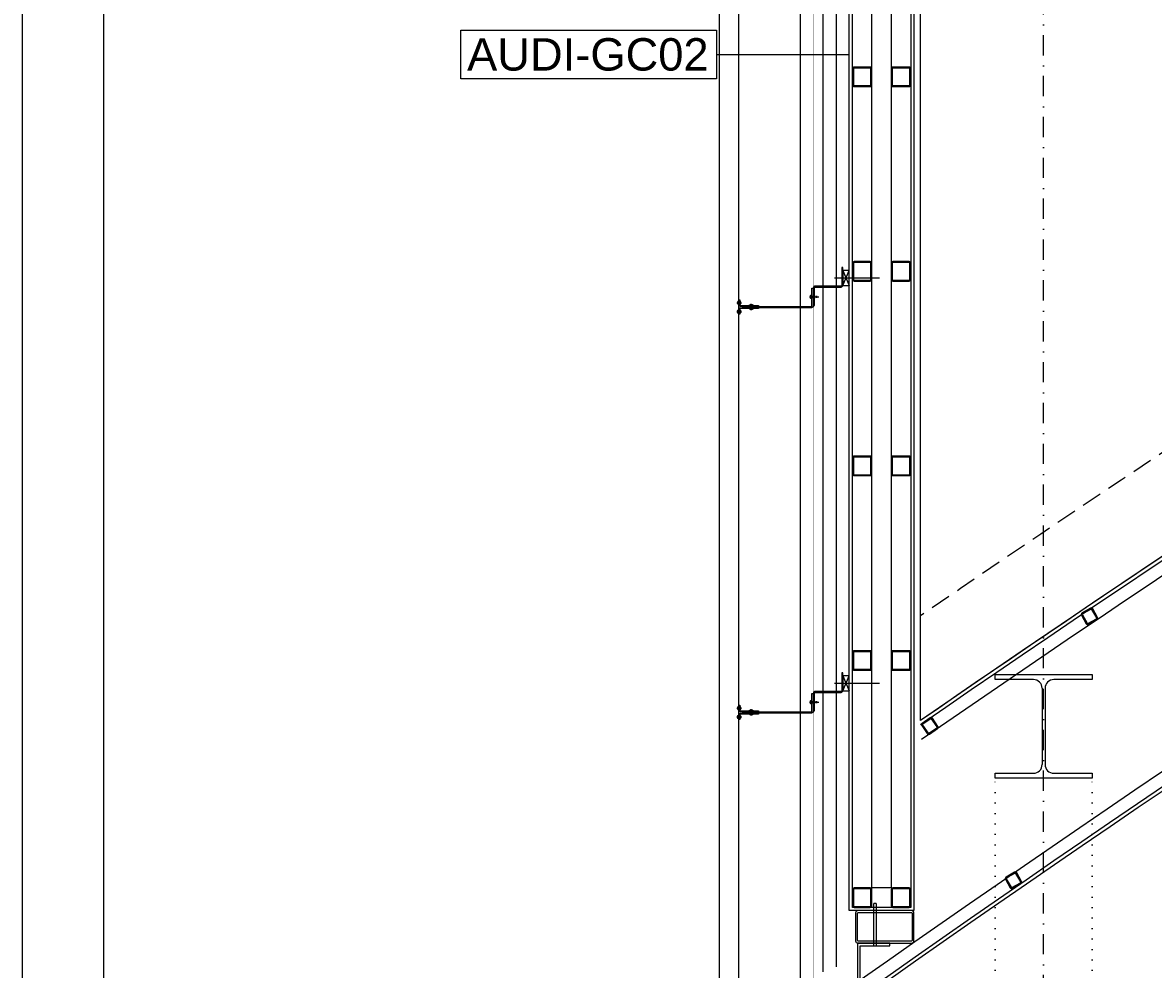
# Model space of a CAD drawing. Extents: x -1701 to 23780, y -363 to 7742.
# Drawn here: x 6852.5 to 7201.4, y 870.8 to 1162.7 of the extents above; entities that cross this region are included whole.
import ezdxf
from ezdxf.enums import TextEntityAlignment as Align

# ---------------------------------------------------------------- set-up
doc = ezdxf.new("R2010")
doc.units = 0
doc.header["$LTSCALE"] = 25
doc.header["$MEASUREMENT"] = 0
doc.header["$PDMODE"] = 1
for name, pattern in [('Audi$0$DASHDOT2', [0.5, 0.25, -0.125, 0, -0.125]), ('Audi$0$DOT2', [0.125, 0, -0.125]), ('Audi$0$HIDDEN', [0.375, 0.25, -0.125])]:
    doc.linetypes.add(name, pattern=pattern)
doc.layers.get('0').update_dxf_attribs({"color": 9, "lineweight": 9})
doc.layers.get('Defpoints').update_dxf_attribs({"color": 9, "lineweight": 9})
for name, color, linetype, lineweight in [('Audi$0$06C', 8, 'Continuous', 9), ('Audi$0$06D', 8, 'Continuous', 9), ('Audi$0$10', 8, 'Continuous', 9), ('Audi$0$11', 8, 'Continuous', 9), ('Audi$0$20', 8, 'Audi$0$DOT2', 9), ('Audi$0$22', 8, 'Continuous', 9), ('Audi$0$24', 8, 'Audi$0$DASHDOT2', 9), ('Audi$0$25', 8, 'Continuous', 9), ('Audi$0$33', 8, 'Audi$0$BATTING', 9), ('Audi$0$35', 8, 'Continuous', 9)]:
    doc.layers.add(name, color=color, linetype=linetype, lineweight=lineweight)
doc.styles.add('Audi$0$Arial', font='arial.ttf', dxfattribs={"height": 2.5})
doc.styles.add('Audi$0$MuuM_TEXT-STANDART', font='ARIALN.TTF')
doc.linetypes.add('Audi$0$BATTING', pattern='A,0.0001,-0.1,[134,ltypeshp.shx,S=0.1,R=0,X=-0.1,Y=0],-0.2,[134,ltypeshp.shx,S=0.1,R=180,X=0.1,Y=0],-0.1', length=0.4001)
doc.dimstyles.new('Audi$0$MuuM_DIM50', dxfattribs={"dimscale": 5, "dimtxt": 2, "dimasz": 1, "dimexe": 1, "dimexo": 1, "dimgap": 1, "dimtad": 1, "dimdec": 1, "dimrnd": 0.5, "dimdsep": 46, "dimtxsty": 'Audi$0$MuuM_TEXT-STANDART', "dimblk": 'Audi$0$_ArchTick', "dimcen": 0, "dimdle": 0.15, "dimclrd": 256, "dimclre": 256, "dimclrt": 256, "dimadec": 0, "dimazin": 0, "dimtfac": 5, "dimtdec": 1, "dimtix": 1, "dimtmove": 2, "dimatfit": 3, "dimldrblk": 'Audi$0$_Dot', "dimfxl": 3, "dimfxlon": 1, "dimtolj": 1, "dimlwd": -1, "dimlwe": -1, "dimarcsym": 0})

# ---------------------------------------------------------------- blocks, each defined once
blk = doc.blocks.new('Audi$0$0_wallno')
blk.add_lwpolyline([(-7.84, 1.5), (7.942, 1.5), (7.942, -1.5), (-7.84, -1.5)], close=True)
blk.add_lwpolyline([(7.942, 0), (16.132, 0)])
at = {"style": 'Audi$0$Arial'}
blk.add_attdef('GENISLIK', text='', height=2, dxfattribs=at).set_placement((8.442, 0), align=Align.BOTTOM_LEFT)
blk.add_attdef('DUVARNO', text='', height=2, dxfattribs=at).set_placement((0, 0), align=Align.MIDDLE_CENTER)
blk.add_attdef('YUKSEKLIK', text='', height=2, dxfattribs=at).set_placement((8.442, -0.5), align=Align.TOP_LEFT)
blk = doc.blocks.new('Audi$0$prf-300')
for p, q in [((0, 32), (30, 32)), ((0, 30.45), (0, 32)), ((30, 32), (30, 30.45)), ((11.85, 30.45), (0, 30.45)), ((30, 30.45), (18.15, 30.45)), ((14.55, 27.75), (14.55, 4.25)), ((15.45, 27.75), (15.45, 4.25)), ((0, 1.55), (11.85, 1.55)), ((0, 0), (0, 1.55)), ((18.15, 1.55), (30, 1.55)), ((30, 1.55), (30, 0)), ((30, 0), (0, 0))]:
    blk.add_line(p, q)
for centre, start, end in [((11.85, 27.75), 0, 90), ((18.15, 27.75), 90, 180), ((11.85, 4.25), 270, 0), ((18.15, 4.25), 180, 270)]:
    blk.add_arc(centre, 2.7, start, end)
blk = doc.blocks.new('Audi$0$A$C35244029')
at = {"layer": 'Audi$0$10', "linetype": 'Continuous', "rotation": 34.60157386000044}
blk.add_blockref('Audi$0$prf-300', (-4203.82, -3207.28), dxfattribs=at)
blk = doc.blocks.new('Audi$0$p- alum kaplama profil')
at = {"lineweight": 13}
blk.add_lwpolyline([(7.12, 12.59), (7.12, 26.49)], dxfattribs=at)
at = {"lineweight": 18}
blk.add_lwpolyline([(4.09, 6.16), (-1.41, 6.16), (-1.41, 6.46), (4.09, 6.46, 0.414214), (4.29, 6.66), (4.29, 14.66, -0.414214), (4.79, 15.16), (10.29, 15.16), (10.29, 14.86), (4.79, 14.86, 0.414214), (4.59, 14.66), (4.59, 6.66, -0.414214)], format="xyb", close=True, dxfattribs=at)
at = {"lineweight": 5}
blk.add_lwpolyline([(9.44, 15.16), (4.79, 15.16), (4.79, 17.16), (9.44, 17.16)], close=True, dxfattribs=at)
for points in [[(4.79, 15.16), (9.44, 17.16)], [(9.44, 15.16), (4.79, 17.16)]]:
    blk.add_lwpolyline(points, dxfattribs=at)
blk.add_lwpolyline([(-2.06, 5.56), (-2.06, -2.34), (-2.06, -15.69), (-1.66, -15.69), (-1.66, -2.34), (-1.66, 5.56), (-1.66, 5.56), (-1.66, 5.57), (-1.66, 5.57), (-1.66, 5.58), (-1.66, 5.58), (-1.65, 5.59), (-1.65, 5.59), (-1.65, 5.59), (-1.65, 5.6), (-1.65, 5.6), (-1.64, 5.61), (-1.64, 5.61), (-1.64, 5.62), (-1.64, 5.62), (-1.63, 5.62), (-1.63, 5.63), (-1.63, 5.63), (-1.62, 5.63), (-1.62, 5.64), (-1.61, 5.64), (-1.61, 5.64), (-1.61, 5.64), (-1.6, 5.65), (-1.6, 5.65), (-1.59, 5.65), (-1.59, 5.65), (-1.58, 5.65), (-1.58, 5.65), (-1.57, 5.66), (-1.57, 5.66), (-1.56, 5.66), (-1.56, 5.66), (3.94, 5.66), (3.94, 6.06), (-1.56, 6.06), (-1.58, 6.06), (-1.61, 6.05), (-1.63, 6.05), (-1.66, 6.05), (-1.68, 6.04), (-1.7, 6.03), (-1.73, 6.03), (-1.75, 6.02), (-1.77, 6.01), (-1.79, 6), (-1.82, 5.99), (-1.84, 5.97), (-1.86, 5.96), (-1.88, 5.94), (-1.89, 5.93), (-1.91, 5.91), (-1.93, 5.89), (-1.95, 5.87), (-1.96, 5.85), (-1.97, 5.83), (-1.99, 5.81), (-2, 5.79), (-2.01, 5.77), (-2.02, 5.75), (-2.03, 5.72), (-2.04, 5.7), (-2.04, 5.68), (-2.05, 5.65), (-2.05, 5.63), (-2.06, 5.61), (-2.06, 5.58)], close=True)
blk.add_lwpolyline([(-1.66, -2.34), (-2.06, -2.34)])
for points in [[(-2.36, -10.84), (-2.36, -16.39), (-2.36, -16.39, -0.414214), (-2.51, -16.54), (-2.51, -16.54), (-4.06, -16.54), (-4.06, -16.84), (-2.51, -16.84), (-2.51, -16.84, 0.414214), (-2.06, -16.39), (-2.06, -10.84)], [(-1.36, -10.84), (-1.66, -10.84), (-1.66, -16.39, 0.414214), (-1.21, -16.84), (-1.21, -16.84), (0.34, -16.84), (0.34, -16.54), (-1.21, -16.54), (-1.21, -16.54, -0.414214), (-1.36, -16.39), (-1.36, -16.39)]]:
    blk.add_lwpolyline(points, format="xyb", close=True)
for points in [[(1.56, 7.05, -10), (1.02, 7.13, -10)], [(1.05, 6.91, -10), (1.29, 7.56, -10)], [(1.29, 4.93, -10), (1.29, 7.8, -10)], [(1.53, 6.82, -10), (1.29, 7.56, -10)], [(0.67, 5.66, -10), (1.91, 5.66, -10)], [(0.67, 5.66, -10), (0.67, 5.64, -10), (0.67, 5.62, -10), (0.67, 5.6, -10), (0.68, 5.58, -10), (0.68, 5.56, -10), (0.69, 5.54, -10), (0.69, 5.52, -10), (0.7, 5.5, -10), (0.7, 5.48, -10), (0.71, 5.46, -10), (0.72, 5.45, -10), (0.73, 5.43, -10), (0.74, 5.41, -10), (0.75, 5.4, -10), (0.76, 5.38, -10), (0.77, 5.36, -10), (0.79, 5.35, -10), (0.8, 5.33, -10), (0.81, 5.32, -10), (0.83, 5.31, -10), (0.84, 5.29, -10), (0.86, 5.28, -10), (0.87, 5.27, -10), (0.89, 5.26, -10), (0.91, 5.25, -10), (0.92, 5.24, -10), (0.94, 5.23, -10), (0.96, 5.22, -10), (0.98, 5.21, -10), (1, 5.21, -10), (1.02, 5.2, -10), (1.03, 5.2, -10)], [(0.96, 5.66, -10), (0.97, 5.66, -10), (0.97, 5.66, -10), (0.97, 5.66, -10), (0.98, 5.66, -10), (0.98, 5.66, -10), (0.99, 5.66, -10), (0.99, 5.66, -10), (1, 5.66, -10), (1, 5.67, -10), (1, 5.67, -10), (1.01, 5.67, -10), (1.01, 5.67, -10), (1.01, 5.67, -10), (1.02, 5.68, -10), (1.02, 5.68, -10), (1.02, 5.68, -10), (1.03, 5.69, -10), (1.03, 5.69, -10), (1.03, 5.69, -10), (1.04, 5.7, -10), (1.04, 5.7, -10), (1.04, 5.7, -10), (1.04, 5.71, -10), (1.04, 5.71, -10), (1.05, 5.72, -10), (1.05, 5.72, -10), (1.05, 5.72, -10), (1.05, 5.73, -10), (1.05, 5.73, -10), (1.05, 5.74, -10), (1.05, 5.74, -10), (1.05, 5.75, -10)], [(1.61, 6.87, -10), (0.98, 6.96, -10)], [(1.33, 5.85, -10), (0.98, 5.88, -10)], [(1.03, 5.2, -10), (1.04, 5.2, -10), (1.05, 5.19, -10), (1.05, 5.19, -10), (1.06, 5.19, -10), (1.06, 5.19, -10), (1.07, 5.19, -10), (1.07, 5.19, -10), (1.08, 5.19, -10), (1.08, 5.19, -10), (1.09, 5.19, -10), (1.09, 5.18, -10), (1.1, 5.18, -10), (1.1, 5.18, -10), (1.11, 5.18, -10), (1.11, 5.18, -10), (1.12, 5.18, -10), (1.12, 5.18, -10), (1.13, 5.18, -10), (1.13, 5.18, -10), (1.14, 5.18, -10), (1.15, 5.18, -10), (1.15, 5.18, -10), (1.16, 5.17, -10), (1.16, 5.17, -10), (1.17, 5.17, -10), (1.17, 5.17, -10), (1.18, 5.17, -10), (1.18, 5.17, -10), (1.19, 5.17, -10), (1.19, 5.17, -10), (1.2, 5.17, -10), (1.2, 5.17, -10)], [(1.05, 5.83, -10), (1.05, 6.01, -10)], [(1.05, 5.75, -10), (1.05, 5.83, -10)], [(1.2, 5.17, -10), (1.2, 5.2, -10)], [(1.38, 5.2, -10), (1.2, 5.2, -10)], [(1.29, 6.16, -10), (1.29, 6.26, -10)], [(1.38, 5.17, -10), (1.38, 5.2, -10)], [(1.38, 5.17, -10), (1.38, 5.17, -10), (1.39, 5.17, -10), (1.39, 5.17, -10), (1.4, 5.17, -10), (1.41, 5.17, -10), (1.41, 5.17, -10), (1.42, 5.17, -10), (1.42, 5.17, -10), (1.43, 5.17, -10), (1.43, 5.18, -10), (1.44, 5.18, -10), (1.44, 5.18, -10), (1.45, 5.18, -10), (1.45, 5.18, -10), (1.46, 5.18, -10), (1.46, 5.18, -10), (1.47, 5.18, -10), (1.47, 5.18, -10), (1.48, 5.18, -10), (1.48, 5.18, -10), (1.49, 5.18, -10), (1.5, 5.19, -10), (1.5, 5.19, -10), (1.51, 5.19, -10), (1.51, 5.19, -10), (1.52, 5.19, -10), (1.52, 5.19, -10), (1.53, 5.19, -10), (1.53, 5.19, -10), (1.54, 5.19, -10), (1.54, 5.2, -10), (1.55, 5.2, -10)], [(1.53, 5.75, -10), (1.53, 5.92, -10)], [(1.53, 5.75, -10), (1.53, 5.74, -10), (1.53, 5.74, -10), (1.53, 5.73, -10), (1.53, 5.73, -10), (1.53, 5.72, -10), (1.54, 5.72, -10), (1.54, 5.72, -10), (1.54, 5.71, -10), (1.54, 5.71, -10), (1.54, 5.7, -10), (1.54, 5.7, -10), (1.55, 5.7, -10), (1.55, 5.69, -10), (1.55, 5.69, -10), (1.55, 5.69, -10), (1.56, 5.68, -10), (1.56, 5.68, -10), (1.56, 5.68, -10), (1.57, 5.67, -10), (1.57, 5.67, -10), (1.58, 5.67, -10), (1.58, 5.67, -10), (1.58, 5.67, -10), (1.59, 5.66, -10), (1.59, 5.66, -10), (1.6, 5.66, -10), (1.6, 5.66, -10), (1.6, 5.66, -10), (1.61, 5.66, -10), (1.61, 5.66, -10), (1.62, 5.66, -10), (1.62, 5.66, -10)], [(1.55, 5.2, -10), (1.57, 5.2, -10), (1.59, 5.21, -10), (1.6, 5.21, -10), (1.62, 5.22, -10), (1.64, 5.23, -10), (1.66, 5.24, -10), (1.68, 5.25, -10), (1.69, 5.26, -10), (1.71, 5.27, -10), (1.73, 5.28, -10), (1.74, 5.29, -10), (1.76, 5.31, -10), (1.77, 5.32, -10), (1.78, 5.33, -10), (1.8, 5.35, -10), (1.81, 5.36, -10), (1.82, 5.38, -10), (1.83, 5.4, -10), (1.84, 5.41, -10), (1.85, 5.43, -10), (1.86, 5.45, -10), (1.87, 5.46, -10), (1.88, 5.48, -10), (1.89, 5.5, -10), (1.89, 5.52, -10), (1.9, 5.54, -10), (1.9, 5.56, -10), (1.9, 5.58, -10), (1.91, 5.6, -10), (1.91, 5.62, -10), (1.91, 5.64, -10), (1.91, 5.66, -10)], [(-2.86, -13.04, 0), (-0.86, -13.04, 0)], [(-2.36, -12.52, 0), (-2.4, -12.53, 0), (-2.43, -12.56, 0), (-2.47, -12.58, 0), (-2.5, -12.6, 0), (-2.53, -12.63, 0), (-2.56, -12.66, 0), (-2.59, -12.69, 0), (-2.61, -12.73, 0), (-2.63, -12.76, 0), (-2.65, -12.8, 0), (-2.67, -12.84, 0), (-2.68, -12.88, 0), (-2.69, -12.92, 0), (-2.7, -12.96, 0), (-2.71, -13, 0), (-2.71, -13.04, 0), (-2.71, -13.08, 0), (-2.7, -13.13, 0), (-2.69, -13.17, 0), (-2.68, -13.21, 0), (-2.67, -13.25, 0), (-2.65, -13.28, 0), (-2.63, -13.32, 0), (-2.61, -13.36, 0), (-2.59, -13.39, 0), (-2.56, -13.42, 0), (-2.53, -13.45, 0), (-2.5, -13.48, 0), (-2.47, -13.51, 0), (-2.43, -13.53, 0), (-2.4, -13.55, 0), (-2.36, -13.57, 0)], [(-2.36, -13.04, 0), (-2.36, -12.52, 0)], [(-2.36, -13.04, 0), (-2.36, -12.73, 0)], [(-2.36, -12.73, 0), (-2.36, -13.04, 0)], [(-1.36, -12.73, 0), (-2.36, -12.73, 0)], [(-2.36, -13.04, 0), (-2.36, -13.36, 0)], [(-2.36, -13.04, 0), (-2.36, -13.57, 0)], [(-2.36, -13.36, 0), (-2.36, -13.04, 0)], [(-1.36, -13.36, 0), (-2.36, -13.36, 0)], [(-1.36, -13.04, 0), (-1.36, -12.37, 0)], [(-1.36, -13.72, 0), (-1.32, -13.68, 0), (-1.29, -13.65, 0), (-1.26, -13.61, 0), (-1.23, -13.58, 0), (-1.2, -13.54, 0), (-1.18, -13.5, 0), (-1.16, -13.45, 0), (-1.14, -13.41, 0), (-1.12, -13.37, 0), (-1.1, -13.32, 0), (-1.09, -13.28, 0), (-1.08, -13.23, 0), (-1.07, -13.18, 0), (-1.06, -13.14, 0), (-1.06, -13.09, 0), (-1.06, -13.04, 0), (-1.06, -12.99, 0), (-1.06, -12.95, 0), (-1.07, -12.9, 0), (-1.08, -12.85, 0), (-1.09, -12.81, 0), (-1.1, -12.76, 0), (-1.12, -12.72, 0), (-1.14, -12.67, 0), (-1.16, -12.63, 0), (-1.18, -12.59, 0), (-1.2, -12.55, 0), (-1.23, -12.51, 0), (-1.26, -12.47, 0), (-1.29, -12.43, 0), (-1.32, -12.4, 0), (-1.36, -12.37, 0)], [(-1.36, -13.04, 0), (-1.36, -13.72, 0)], [(-3.84, -17.04, 0), (-3.81, -17.07, 0), (-3.78, -17.1, 0), (-3.75, -17.12, 0), (-3.72, -17.15, 0), (-3.69, -17.17, 0), (-3.66, -17.19, 0), (-3.62, -17.21, 0), (-3.59, -17.23, 0), (-3.55, -17.24, 0), (-3.52, -17.26, 0), (-3.48, -17.27, 0), (-3.44, -17.28, 0), (-3.4, -17.28, 0), (-3.36, -17.29, 0), (-3.32, -17.29, 0), (-3.29, -17.29, 0), (-3.25, -17.29, 0), (-3.21, -17.29, 0), (-3.17, -17.28, 0), (-3.13, -17.28, 0), (-3.09, -17.27, 0), (-3.06, -17.26, 0), (-3.02, -17.24, 0), (-2.98, -17.23, 0), (-2.95, -17.21, 0), (-2.91, -17.19, 0), (-2.88, -17.17, 0), (-2.85, -17.15, 0), (-2.82, -17.12, 0), (-2.79, -17.1, 0), (-2.76, -17.07, 0), (-2.73, -17.04, 0)], [(-3.29, -17.04, 0), (-3.84, -17.04, 0)], [(-2.85, -16.54, 0), (-2.86, -16.51, 0), (-2.87, -16.47, 0), (-2.89, -16.44, 0), (-2.91, -16.41, 0), (-2.93, -16.38, 0), (-2.96, -16.35, 0), (-2.98, -16.33, 0), (-3.01, -16.31, 0), (-3.04, -16.29, 0), (-3.07, -16.27, 0), (-3.11, -16.25, 0), (-3.14, -16.24, 0), (-3.18, -16.23, 0), (-3.21, -16.22, 0), (-3.25, -16.22, 0), (-3.29, -16.22, 0), (-3.32, -16.22, 0), (-3.36, -16.22, 0), (-3.39, -16.23, 0), (-3.43, -16.24, 0), (-3.46, -16.25, 0), (-3.5, -16.27, 0), (-3.53, -16.29, 0), (-3.56, -16.31, 0), (-3.59, -16.33, 0), (-3.61, -16.35, 0), (-3.64, -16.38, 0), (-3.66, -16.41, 0), (-3.68, -16.44, 0), (-3.7, -16.47, 0), (-3.71, -16.51, 0), (-3.73, -16.54, 0)], [(-3.29, -16.54, 0), (-3.73, -16.54, 0)], [(-3.29, -16.54, 0), (-3.55, -16.54, 0)], [(-3.55, -16.54, 0), (-3.29, -16.54, 0)], [(-3.55, -17.04, 0), (-3.55, -16.54, 0)], [(-3.29, -17.54, 0), (-3.29, -16.04, 0)], [(-3.29, -16.54, 0), (-2.85, -16.54, 0)], [(-3.29, -16.54, 0), (-3.03, -16.54, 0)], [(-3.03, -16.54, 0), (-3.29, -16.54, 0)], [(-3.29, -17.04, 0), (-2.73, -17.04, 0)], [(-3.03, -17.04, 0), (-3.03, -16.54, 0)], [(-0.56, -17.04, 0), (-1.11, -17.04, 0)], [(0, -17.04, 0), (-0.03, -17.07, 0), (-0.06, -17.1, 0), (-0.09, -17.12, 0), (-0.12, -17.15, 0), (-0.15, -17.17, 0), (-0.18, -17.19, 0), (-0.22, -17.21, 0), (-0.25, -17.23, 0), (-0.29, -17.24, 0), (-0.33, -17.26, 0), (-0.36, -17.27, 0), (-0.4, -17.28, 0), (-0.44, -17.28, 0), (-0.48, -17.29, 0), (-0.52, -17.29, 0), (-0.56, -17.29, 0), (-0.59, -17.29, 0), (-0.63, -17.29, 0), (-0.67, -17.28, 0), (-0.71, -17.28, 0), (-0.75, -17.27, 0), (-0.79, -17.26, 0), (-0.82, -17.24, 0), (-0.86, -17.23, 0), (-0.89, -17.21, 0), (-0.93, -17.19, 0), (-0.96, -17.17, 0), (-0.99, -17.15, 0), (-1.02, -17.12, 0), (-1.05, -17.1, 0), (-1.08, -17.07, 0), (-1.11, -17.04, 0)], [(-1, -16.54, 0), (-0.98, -16.51, 0), (-0.97, -16.47, 0), (-0.95, -16.44, 0), (-0.93, -16.41, 0), (-0.91, -16.38, 0), (-0.88, -16.35, 0), (-0.86, -16.33, 0), (-0.83, -16.31, 0), (-0.8, -16.29, 0), (-0.77, -16.27, 0), (-0.73, -16.25, 0), (-0.7, -16.24, 0), (-0.66, -16.23, 0), (-0.63, -16.22, 0), (-0.59, -16.22, 0), (-0.56, -16.22, 0), (-0.52, -16.22, 0), (-0.48, -16.22, 0), (-0.45, -16.23, 0), (-0.41, -16.24, 0), (-0.38, -16.25, 0), (-0.34, -16.27, 0), (-0.31, -16.29, 0), (-0.28, -16.31, 0), (-0.25, -16.33, 0), (-0.23, -16.35, 0), (-0.2, -16.38, 0), (-0.18, -16.41, 0), (-0.16, -16.44, 0), (-0.14, -16.47, 0), (-0.13, -16.51, 0), (-0.12, -16.54, 0)], [(-0.56, -16.54, 0), (-1, -16.54, 0)], [(-0.56, -16.54, 0), (-0.82, -16.54, 0)], [(-0.82, -16.54, 0), (-0.56, -16.54, 0)], [(-0.82, -17.04, 0), (-0.82, -16.54, 0)], [(-0.56, -17.54, 0), (-0.56, -16.04, 0)], [(-0.56, -16.54, 0), (-0.3, -16.54, 0)], [(-0.56, -16.54, 0), (-0.12, -16.54, 0)], [(-0.3, -16.54, 0), (-0.56, -16.54, 0)], [(-0.56, -17.04, 0), (0, -17.04, 0)], [(-0.3, -17.04, 0), (-0.3, -16.54, 0)]]:
    blk.add_polyline3d(points)
blk = doc.blocks.new('Audi$0$Prf-40x40')
for points in [[(1.5, -2), (-1.5, -2, -0.414214), (-2, -1.5), (-2, 1.5, -0.414214), (-1.5, 2), (1.5, 2, -0.414214), (2, 1.5), (2, -1.5, -0.414214)], [(1.5, -1.7), (-1.5, -1.7, -0.414214), (-1.7, -1.5), (-1.7, 1.5, -0.414214), (-1.5, 1.7), (1.5, 1.7, -0.414214), (1.7, 1.5), (1.7, -1.5, -0.414214)]]:
    blk.add_lwpolyline(points, format="xyb", close=True)
at = {"color": 252}
blk.add_point((0, 0), dxfattribs=at)
blk = doc.blocks.new('Audi$0$_ArchTick')
at = {"color": 0, "linetype": 'ByBlock', "const_width": 0.15}
blk.add_lwpolyline([(-0.5, -0.5), (0.5, 0.5)], dxfattribs=at)
blk = doc.blocks.new('*D4840')
at = {"layer": 'Audi$0$25', "transparency": 16777216}
for p, q in [((6837.5, 3585), (6857.5, 3585)), ((6852.5, 344.25), (6852.5, 3585.75)), ((6837.5, 345), (6857.5, 345))]:
    blk.add_line(p, q, dxfattribs=at)
at = {"layer": 'Defpoints', "color": 0, "transparency": 16777216}
for p in [(6827.5, 3585), (6852.5, 3585), (6827.5, 345)]:
    blk.add_point(p, dxfattribs=at)
at = {"layer": 'Audi$0$25', "transparency": 16777216, "xscale": 5, "yscale": 5, "zscale": 5}
for p, rotation in [((6852.5, 3585), 90), ((6852.5, 345), 270)]:
    blk.add_blockref('Audi$0$_ArchTick', p, dxfattribs=dict(at, rotation=rotation))
at = {"layer": 'Audi$0$25', "transparency": 16777216, "insert": (6842.39, 1965), "char_height": 10, "attachment_point": 5, "rotation": 90, "style": 'Audi$0$MuuM_TEXT-STANDART'}
blk.add_mtext('\\A1;3240', dxfattribs=at)
blk = doc.blocks.new('Audi$0$_Dot')
at = {"color": 0, "linetype": 'ByBlock', "lineweight": -2}
blk.add_line((-0.5, 0), (-1, 0), dxfattribs=at)
at = {"color": 0, "linetype": 'ByBlock', "const_width": 0.5}
blk.add_lwpolyline([(-0.25, 0, 1), (0.25, 0, 1)], format="xyb", close=True, dxfattribs=at)
blk = doc.blocks.new('*D4865')
at = {"layer": 'Audi$0$25', "transparency": 16777216}
for p, q in [((6862.5, 1185), (6882.5, 1185)), ((6877.5, 1185.75), (6877.5, 344.25)), ((6862.5, 345), (6882.5, 345))]:
    blk.add_line(p, q, dxfattribs=at)
at = {"layer": 'Defpoints', "color": 0, "transparency": 16777216}
for p in [(6827.5, 1185), (6827.5, 345), (6877.5, 345)]:
    blk.add_point(p, dxfattribs=at)
at = {"layer": 'Audi$0$25', "transparency": 16777216, "xscale": 5, "yscale": 5, "zscale": 5}
for p, rotation in [((6877.5, 1185), 90), ((6877.5, 345), 270)]:
    blk.add_blockref('Audi$0$_ArchTick', p, dxfattribs=dict(at, rotation=rotation))
at = {"layer": 'Audi$0$25', "transparency": 16777216, "insert": (6867.39, 765), "char_height": 10, "attachment_point": 5, "rotation": 90, "style": 'Audi$0$MuuM_TEXT-STANDART'}
blk.add_mtext('\\A1;840', dxfattribs=at)
blk = doc.blocks.new('Audi$0$prf-60x60')
for points in [[(-2.5, -6), (2.5, -6, 0.414214), (3, -5.5), (3, -0.5, 0.414214), (2.5, 0), (-2.5, 0, 0.414214), (-3, -0.5), (-3, -5.5, 0.414214)], [(-2.5, -5.7), (2.5, -5.7, 0.414214), (2.7, -5.5), (2.7, -0.5, 0.414214), (2.5, -0.3), (-2.5, -0.3, 0.414214), (-2.7, -0.5), (-2.7, -5.5, 0.414214)]]:
    blk.add_lwpolyline(points, format="xyb", close=True)
at = {"color": 252}
blk.add_point((0, -3), dxfattribs=at)
blk = doc.blocks.new('Audi')
at = {"layer": 'Audi$0$06C'}
blk.add_line((7067.5, 861.68), (7067.5, 2865), dxfattribs=at)
blk.add_lwpolyline([(7676.22, 1215.64), (7737.75, 1104.54, 0.030791), (7109.42, 704.15), (7109.42, 847.7)], format="xyb", dxfattribs=at)
at = {"layer": 'Audi$0$06D'}
for points in [[(7098.17, 861.98), (7092.5, 861.98), (7092.5, 1450)], [(7099.5, 869.98), (7099.5, 1450)]]:
    blk.add_lwpolyline(points, dxfattribs=at)
blk.add_lwpolyline([(7114.5, 1443), (7120.5, 1443), (7120.5, 895.86), (7114.5, 895.86)], close=True, dxfattribs=at)
blk.add_lwpolyline([(7110.87, 867.48, -0.026656), (7669.43, 1217.59), (7645.2, 1261.33, 0.024327), (7129.77, 941.6, 0.024327)], format="xyb", dxfattribs=at)
at = {"layer": 'Audi$0$10'}
blk.add_line((7073.5, 861.68), (7073.5, 2859), dxfattribs=at)
at = {"layer": 'Audi$0$10', "const_width": 0.1}
blk.add_lwpolyline([(7096.5, 861.98), (7096.5, 1456.63)], dxfattribs=at)
at = {"layer": 'Audi$0$10'}
blk.add_lwpolyline([(7115.97, 878.06), (7115.97, 890.88), (7115.84, 891.06), (7115.09, 891.06), (7114.97, 890.88), (7114.97, 878.06)], dxfattribs=at)
for points in [[(7109.5, 888.16), (7109.5, 879.56, 0.412203), (7110.2, 878.86), (7126.8, 878.86, 0.414214), (7127.5, 879.56), (7127.5, 888.16, 0.414214), (7126.8, 888.86), (7110.2, 888.86, 0.414214), (7109.5, 888.16), (7109.5, 879.56)], [(7110.06, 879.84), (7110.06, 887.88, -0.414214), (7110.48, 888.3), (7126.52, 888.3, -0.414214), (7126.94, 887.88), (7126.94, 879.84, -0.414214), (7126.52, 879.42), (7110.48, 879.42, -0.414214), (7110.06, 879.84, -1)]]:
    blk.add_lwpolyline(points, format="xyb", dxfattribs=at)
blk.add_lwpolyline([(7120.07, 878.86), (7110.07, 878.86), (7110.07, 861.38), (7110.87, 861.38), (7110.87, 878.06), (7110.87, 878.06), (7120.07, 878.06)], close=True, dxfattribs=at)
at = {"layer": 'Audi$0$11'}
for points in [[(7107.5, 1450), (7127.5, 1450), (7127.5, 888.86), (7107.5, 888.86)], [(7108.5, 1449), (7126.5, 1449), (7126.5, 889.86), (7108.5, 889.86)]]:
    blk.add_lwpolyline(points, close=True, dxfattribs=at)
blk.add_lwpolyline([(7129.5, 946.27, -0.02439), (7646.76, 1266.77), (7674.86, 1216.03, 0.026932), (7110.87, 862.59), (7110.87, 861.37, -0.027001), (7676.22, 1215.64), (7647.15, 1268.13, 0.024402), (7129.5, 947.48)], format="xyb", dxfattribs=at)
at = {"layer": 'Audi$0$20', "linetype": 'Audi$0$HIDDEN', "lineweight": 0}
blk.add_lwpolyline([(7129.5, 979.76, -0.152644), (10705.5, 2076.19, -0.10573)], format="xyb", dxfattribs=at)
at = {"layer": 'Audi$0$20', "linetype": 'Audi$0$HIDDEN'}
blk.add_lwpolyline([(7109.42, 775.36, -0.029077), (7709.78, 1155.04)], format="xyb", dxfattribs=at)
at = {"layer": 'Audi$0$20'}
for points in [[(7152.5, 864.03), (7152.5, 929.68)], [(7182.5, 864.03), (7182.5, 929.68)]]:
    blk.add_lwpolyline(points, dxfattribs=at)
at = {"layer": 'Audi$0$24'}
blk.add_lwpolyline([(7167.5, 195), (7167.5, 4035)], dxfattribs=at)
at = {"layer": 'Audi$0$33', "ltscale": 0.4}
blk.add_lwpolyline([(7103.47, 1450), (7103.5, 871.53), (7103.5, 871.53)], dxfattribs=at)
at = {"layer": 'Audi$0$35'}
blk.add_lwpolyline([(7497.5, 1835), (7497.5, 1182.71), (7497.58, 1182.57, 0.017498), (7129.5, 947.48), (7129.5, 1835)], format="xyb", close=True, dxfattribs=at)
at = {"rotation": 325.3984261400331}
blk.add_blockref('Audi$0$A$C35244029', (12434.05, 1182.45), dxfattribs=at)
at = {"layer": 'Audi$0$10'}
for p in [(7111.5, 1149), (7123.5, 1149), (7111.5, 1089), (7123.5, 1089), (7111.5, 1029), (7123.5, 1029), (7111.5, 969), (7123.5, 969), (7111.5, 895.86), (7123.5, 895.86)]:
    blk.add_blockref('Audi$0$prf-60x60', p, dxfattribs=at)
at = {"layer": 'Audi$0$10', "xscale": -1}
for name, p, rotation in [('Audi$0$p- alum kaplama profil', (7090.34, 1076.86), 270), ('Audi$0$Prf-40x40', (7181.65, 979.63), 28.99122559832658), ('Audi$0$p- alum kaplama profil', (7090.34, 951.86), 270), ('Audi$0$Prf-40x40', (7132.38, 945.81), 34.29591848410994), ('Audi$0$Prf-40x40', (7158.2, 898.21), 28.99122559832658)]:
    blk.add_blockref(name, p, dxfattribs=dict(at, rotation=rotation))
at = {"layer": 'Audi$0$22'}
ref = blk.add_blockref('Audi$0$0_wallno', (7026.88, 1152.91), dxfattribs=dict(at, xscale=5, yscale=5, zscale=5))
ref.add_attrib('DUVARNO', 'AUDI-GC02', dxfattribs={"layer": '0', "height": 10, "style": 'Audi$0$Arial'}).set_placement((7026.88, 1152.91), align=Align.MIDDLE_CENTER)
at = {"layer": 'Audi$0$25'}
for base, p1, p2, picture, middle in [((6852.5, 3585), (6827.5, 345), (6827.5, 3585), '*D4840', (6842.39, 1965)), ((6877.5, 345), (6827.5, 1185), (6827.5, 345), '*D4865', (6867.39, 765))]:
    dim = blk.add_linear_dim(base=base, p1=p1, p2=p2, angle=90, dimstyle='Audi$0$MuuM_DIM50', dxfattribs=at)
    dim.commit()
    dim.dimension.update_dxf_attribs({"geometry": picture, "text_midpoint": middle})

msp = doc.modelspace()

# ---------------------------------------------------------------- block references
at = {"color": 6}
msp.add_blockref('Audi', (0, 0), dxfattribs=at)

doc.saveas('drawing.dxf')
